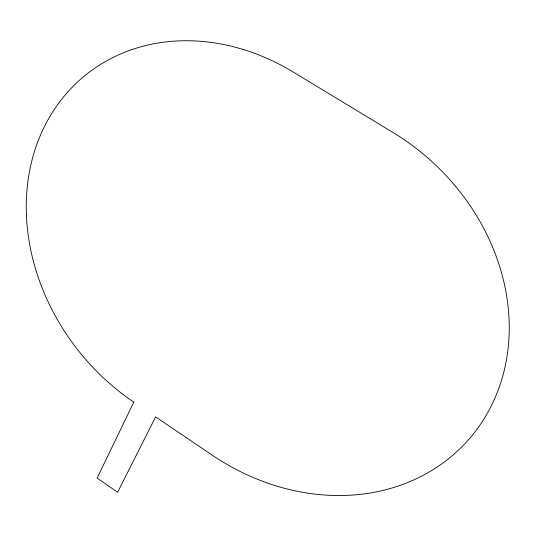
<?xml version="1.0" encoding="UTF-8"?>
<svg xmlns="http://www.w3.org/2000/svg" width="536" height="536" viewBox="0 0 536 536"><rect width="100%" height="100%" fill="white"/><g stroke="black" fill="none" stroke-linecap="round" stroke-linejoin="round"><path stroke-width="0.8" d="M133.799 402.154L97.123 478.079L117.632 492.276L155.614 416.894L212.43 455.272A214.715 183.761 42.2 0 0 487.834 412.405A214.715 183.761 42.2 0 0 393.136 132.573L293.279 72.052A211.988 178.341 51.3 0 0 43.584 128.272A211.988 178.341 51.3 0 0 133.799 402.154"/></g></svg>
